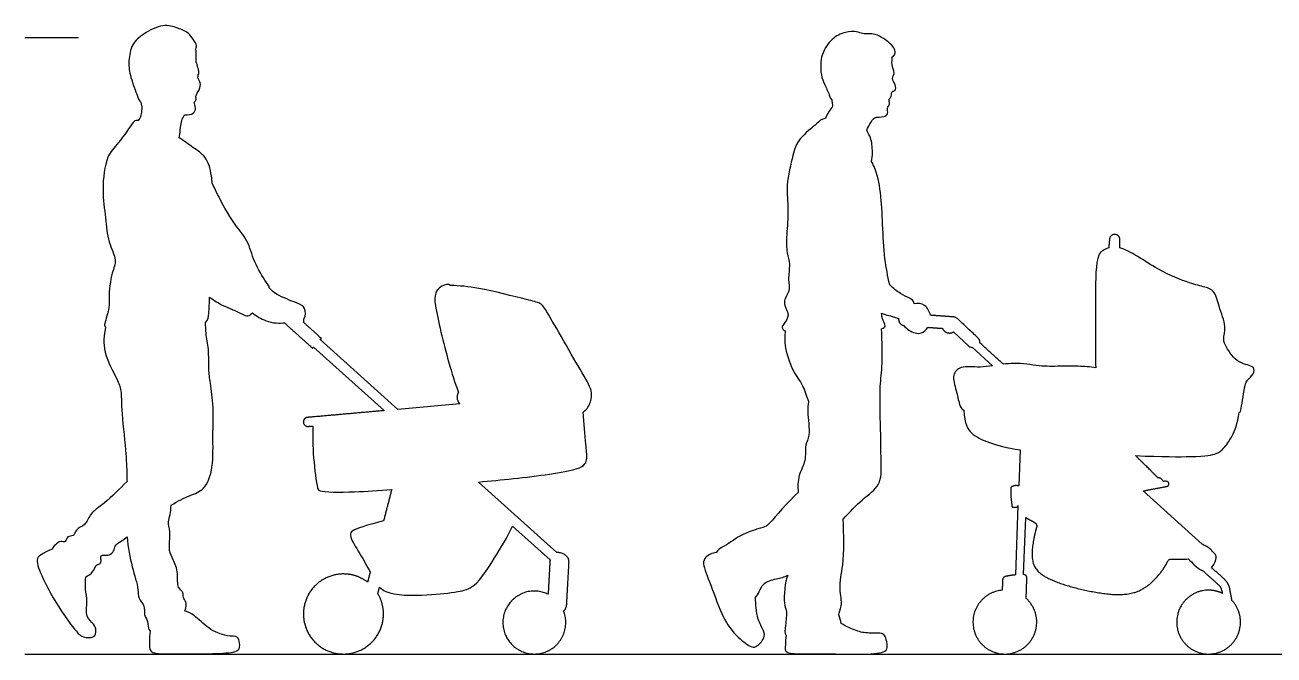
# Model space of a CAD drawing. Header units: millimetres. Extents: x 71.6 to 121.6, y 1.1 to 34.5.
# Drawn here: x 71.574 to 75.126, y 3.54 to 5.331 of the extents above; entities that cross this region are included whole.
import ezdxf

# ---------------------------------------------------------------- set-up
doc = ezdxf.new("R2010")
doc.units = ezdxf.units.MM

msp = doc.modelspace()

# ---------------------------------------------------------------- linework, layer by layer
for points in [[(71.5735, 5.295), (71.7259, 5.295)], [(74.2145, 4.4584), (74.2578, 4.4178)], [(72.3944, 4.4152), (72.5952, 4.2344)], [(72.6339, 4.2378), (72.4134, 4.4363)], [(74.2669, 4.4148), (74.3249, 4.3617)], [(72.8106, 4.2535), (72.6339, 4.2378)], [(74.4034, 4.1225), (74.3995, 4.0204)], [(73.0859, 3.8309), (72.8631, 4.0314)], [(74.9214, 3.8544), (74.7531, 4.006)], [(74.3974, 3.9642), (74.3901, 3.7673)], [(74.4133, 3.7681), (74.4193, 3.9307)], [(72.9603, 3.9057), (73.0668, 3.8098)], [(71.5735, 3.5424), (77.0599, 3.5424)]]:
    msp.add_lwpolyline(points)
for points, degree, knots in [([(72.0582, 5.2615), (72.0654, 5.2717), (72.0505, 5.2903), (72.0403, 5.3085), (72.0069, 5.3229), (71.9651, 5.3355), (71.9106, 5.3061), (71.8759, 5.2778), (71.8674, 5.2288), (71.8709, 5.1882), (71.8902, 5.137), (71.8983, 5.113), (71.9034, 5.1112)], 3, [-4.34718, -4.34718, -4.34718, -4.34718, -4.044977, -3.758869, -3.408131, -3.015596, -2.552891, -2.153047, -1.745983, -1.35651, -0.899944, -0.600833, -0.600833, -0.600833, -0.600833]), ([(74.0396, 5.2398), (74.0429, 5.2419), (74.0495, 5.2479), (74.0471, 5.2641), (74.0342, 5.2779), (73.9934, 5.31), (73.9561, 5.3033), (73.9388, 5.314), (73.9052, 5.3113), (73.8663, 5.2936), (73.8411, 5.2522), (73.8356, 5.2268), (73.8365, 5.1876), (73.8472, 5.1627), (73.8602, 5.1348), (73.8655, 5.1185), (73.8676, 5.1188)], 3, [-5.160478, -5.160478, -5.160478, -5.160478, -4.966713, -4.756421, -4.509673, -4.108536, -3.771816, -3.528096, -3.210627, -2.839514, -2.456053, -2.163278, -1.817799, -1.519135, -1.191993, -0.975417, -0.975417, -0.975417, -0.975417]), ([(72.0271, 5.0751), (72.0378, 5.0749), (72.0533, 5.0769), (72.0615, 5.0946), (72.0525, 5.1111), (72.0627, 5.119), (72.0567, 5.1293), (72.0712, 5.1462), (72.0743, 5.1668), (72.0624, 5.1815), (72.0697, 5.1954), (72.0666, 5.2044), (72.0616, 5.2225), (72.0597, 5.2285), (72.0611, 5.25), (72.0601, 5.2593), (72.0582, 5.2615)], 3, [0.736621, 0.736621, 0.736621, 0.736621, 1.005446, 1.236404, 1.467088, 1.644024, 1.815032, 2.074198, 2.329891, 2.563767, 2.771565, 2.949783, 3.191408, 3.343131, 3.615832, 3.769331, 3.769331, 3.769331, 3.769331]), ([(73.9674, 5.0308), (73.9701, 5.0393), (73.9795, 5.0545), (73.9887, 5.0702), (74.0157, 5.0682), (74.0296, 5.0772), (74.0241, 5.0954), (74.033, 5.1031), (74.0312, 5.1129), (74.0302, 5.1204), (74.0394, 5.1272), (74.0364, 5.1435), (74.0507, 5.1422), (74.0498, 5.1624), (74.0367, 5.1778), (74.0494, 5.1951), (74.0358, 5.2165), (74.0404, 5.234), (74.0396, 5.2398)], 3, [0, 0, 0, 0, 0.293656, 0.523444, 0.806689, 1.01578, 1.242032, 1.422945, 1.593772, 1.742176, 1.922468, 2.125868, 2.294579, 2.520856, 2.766438, 2.999199, 3.278204, 3.52251, 3.52251, 3.52251, 3.52251]), ([(73.8676, 5.1188), (73.8683, 5.116), (73.8695, 5.1105), (73.8698, 5.1017), (73.8693, 5.0974)], 3, [0, 0, 0, 0, 0.1642835, 0.3690275, 0.3690275, 0.3690275, 0.3690275]), ([(71.9034, 5.1112), (71.9066, 5.0994), (71.9052, 5.0737), (71.8986, 5.0637), (71.8954, 5.0589)], 3, [-0.5842103, -0.5842103, -0.5842103, -0.5842103, -0.2379476, 0, 0, 0, 0]), ([(73.8693, 5.0974), (73.8677, 5.096), (73.8625, 5.0888), (73.8529, 5.0747), (73.8505, 5.065)], 3, [-0.4243332, -0.4243332, -0.4243332, -0.4243332, -0.310947, 0, 0, 0, 0]), ([(71.8954, 5.0589), (71.8864, 5.0591), (71.8799, 5.0536), (71.8387, 4.991), (71.8031, 4.9596), (71.7912, 4.8601), (71.8037, 4.7841), (71.8079, 4.7149), (71.837, 4.6619), (71.8189, 4.6275), (71.8103, 4.5548), (71.8157, 4.5302), (71.7996, 4.4831), (71.7996, 4.475), (71.8028, 4.4727)], 3, [-7.554521, -7.554521, -7.554521, -7.554521, -7.367784, -6.877726, -6.461188, -5.899946, -5.377183, -4.89285, -4.464941, -4.107719, -3.621709, -3.308585, -2.910668, -2.732703, -2.732703, -2.732703, -2.732703]), ([(72.0123, 5.0099), (72.014, 5.0224), (72.0175, 5.0557), (72.0207, 5.0638), (72.0271, 5.0751)], 3, [8.8012192, 8.8012192, 8.8012192, 8.8012192, 9.1756955, 9.392881, 9.392881, 9.392881, 9.392881]), ([(73.8505, 5.065), (73.8379, 5.0633), (73.8258, 5.0488), (73.7715, 5.0083), (73.757, 4.9604), (73.7363, 4.8741), (73.7461, 4.8064), (73.739, 4.736), (73.7386, 4.6835), (73.7508, 4.651), (73.7419, 4.607), (73.752, 4.5738), (73.7228, 4.5425), (73.7534, 4.5062), (73.7294, 4.4809), (73.7249, 4.4677), (73.7319, 4.4627), (73.7358, 4.461)], 3, [-8.084907, -8.084907, -8.084907, -8.084907, -7.804733, -7.344159, -6.933466, -6.402122, -5.922321, -5.440116, -5.019718, -4.683851, -4.30158, -3.968653, -3.626334, -3.27073, -2.952891, -2.748979, -2.591982, -2.591982, -2.591982, -2.591982]), ([(72.1063, 4.88), (72.1056, 4.8874), (72.1019, 4.9183), (72.0909, 4.9574), (72.05, 4.9823), (72.0255, 5.0013), (72.0123, 5.0099)], 3, [1.317778, 1.317778, 1.317778, 1.317778, 1.446166, 1.875563, 2.256699, 2.648342, 2.648342, 2.648342, 2.648342]), ([(73.9812, 4.9429), (73.9844, 4.9587), (73.9836, 4.9929), (73.9775, 5.0143), (73.9674, 5.0308)], 3, [-2.1256752, -2.1256752, -2.1256752, -2.1256752, -1.7183401, -1.3542293, -1.3542293, -1.3542293, -1.3542293]), ([(74.0327, 4.5924), (74.027, 4.6169), (74.017, 4.6664), (74.0126, 4.7631), (74.0081, 4.8533), (73.9972, 4.9109), (73.9834, 4.9388), (73.9812, 4.9429)], 3, [-11.486105, -11.486105, -11.486105, -11.486105, -10.987863, -10.424068, -9.882736, -9.381663, -9.292012, -9.292012, -9.292012, -9.292012]), ([(72.2677, 4.5836), (72.2692, 4.5877), (72.2565, 4.6018), (72.2228, 4.6583), (72.2086, 4.7203), (72.1637, 4.7675), (72.1241, 4.8412), (72.1063, 4.88)], 3, [-2.379383, -2.379383, -2.379383, -2.379383, -2.141442, -1.681941, -1.232105, -0.741988, -0.201589, -0.201589, -0.201589, -0.201589]), ([(74.6555, 4.6972), (74.6388, 4.6908), (74.6178, 4.6776), (74.6185, 4.5629), (74.6173, 4.4653), (74.6188, 4.4481), (74.6165, 4.3854), (74.619, 4.3563)], 3, [8.023485, 8.023485, 8.023485, 8.023485, 8.35355, 9.030309, 9.651179, 9.939092, 10.502179, 10.502179, 10.502179, 10.502179]), ([(75.0264, 4.2288), (75.0303, 4.2305), (75.0331, 4.2427), (75.0418, 4.3071), (75.0484, 4.3211), (75.0689, 4.3372), (75.0716, 4.363), (75.0208, 4.3654), (74.99, 4.4141), (74.9793, 4.437), (74.9916, 4.4749), (74.9677, 4.5294), (74.9579, 4.5768), (74.9277, 4.5856), (74.8814, 4.5978), (74.7942, 4.6315), (74.7161, 4.6896), (74.6869, 4.6973)], 3, [2.101583, 2.101583, 2.101583, 2.101583, 2.300031, 2.772311, 3.012444, 3.29854, 3.541218, 3.92073, 4.354622, 4.639537, 4.986558, 5.439818, 5.830583, 6.129662, 6.523459, 7.099985, 7.747877, 7.747877, 7.747877, 7.747877]), ([(72.3663, 4.4942), (72.3731, 4.5057), (72.3705, 4.5294), (72.3517, 4.5391), (72.286, 4.5632), (72.2739, 4.5771), (72.2677, 4.5836)], 3, [-1.380119, -1.380119, -1.380119, -1.380119, -1.057909, -0.711678, -0.307664, 0, 0, 0, 0]), ([(72.7834, 4.5904), (72.7797, 4.5952), (72.7549, 4.5898), (72.7383, 4.5671), (72.7383, 4.5298), (72.7779, 4.3672), (72.7959, 4.3151), (72.8061, 4.2862)], 3, [-2.287041, -2.287041, -2.287041, -2.287041, -1.993125, -1.687741, -1.333194, -0.572307, 0, 0, 0, 0]), ([(73.1605, 4.2303), (73.173, 4.2383), (73.1837, 4.2587), (73.1869, 4.2963), (73.1518, 4.349), (73.0561, 4.5215), (73.0394, 4.5411), (72.9958, 4.5502), (72.8611, 4.5862), (72.8104, 4.5888), (72.7834, 4.5904)], 3, [2.309026, 2.309026, 2.309026, 2.309026, 2.644982, 2.975873, 3.457444, 4.275824, 4.559733, 4.928447, 5.616617, 6.143327, 6.143327, 6.143327, 6.143327]), ([(74.102, 4.5381), (74.1008, 4.5481), (74.087, 4.5548), (74.0627, 4.5661), (74.0441, 4.5811), (74.0327, 4.5924)], 3, [5.500105, 5.500105, 5.500105, 5.500105, 5.763937, 6.141266, 6.538519, 6.538519, 6.538519, 6.538519]), ([(72.0873, 4.485), (72.0952, 4.4925), (72.0956, 4.5131), (72.0989, 4.5415), (72.098, 4.5566)], 3, [-0.738603, -0.738603, -0.738603, -0.738603, -0.4292829, 0, 0, 0, 0]), ([(72.098, 4.5566), (72.1133, 4.5475), (72.137, 4.5313), (72.1595, 4.5246), (72.1936, 4.5074), (72.2061, 4.5007), (72.216, 4.5077), (72.2203, 4.5123)], 3, [0.8656502, 0.8656502, 0.8656502, 0.8656502, 1.0338257, 1.2061299, 1.3784342, 1.5507385, 1.6874001, 1.6874001, 1.6874001, 1.6874001]), ([(72.2203, 4.5123), (72.2261, 4.5076), (72.238, 4.499), (72.2742, 4.4815), (72.3056, 4.4834), (72.3113, 4.4839)], 3, [0, 0, 0, 0, 0.2717148, 0.6559332, 0.8148566, 0.8148566, 0.8148566, 0.8148566]), ([(74.1484, 4.5055), (74.1458, 4.5152), (74.1356, 4.5386), (74.112, 4.5396), (74.102, 4.5381)], 3, [1.8904293, 1.8904293, 1.8904293, 1.8904293, 2.2161002, 2.5330943, 2.5330943, 2.5330943, 2.5330943]), ([(71.9889, 3.9652), (72.009, 3.9775), (72.0428, 3.9942), (72.0875, 4.0085), (72.1109, 4.0758), (72.1064, 4.1644), (72.111, 4.2422), (72.1009, 4.3125), (72.095, 4.3523), (72.0974, 4.4084), (72.0873, 4.4529), (72.0873, 4.4746), (72.0873, 4.485)], 3, [-4.255215, -4.255215, -4.255215, -4.255215, -3.86556, -3.480609, -3.022967, -2.480199, -1.968105, -1.495266, -1.130552, -0.70621, -0.319833, 0, 0, 0, 0]), ([(72.3113, 4.4839), (72.3388, 4.4591), (72.3913, 4.4118), (72.3928, 4.4135), (72.3944, 4.4152)], 2, [0.6591568, 0.6591568, 0.6591568, 1.0197915, 1.0197915, 1.0312969, 1.0312969, 1.0312969]), ([(74.0091, 4.4669), (74.0166, 4.469), (74.0241, 4.4743), (74.0101, 4.4955), (74.01, 4.5035), (74.0094, 4.511)], 3, [-0.6988366, -0.6988366, -0.6988366, -0.6988366, -0.4996711, -0.2168621, 0, 0, 0, 0]), ([(74.0094, 4.511), (74.0218, 4.5056), (74.0509, 4.5013), (74.0516, 4.4968), (74.0583, 4.4965)], 3, [4.1456873, 4.1456873, 4.1456873, 4.1456873, 4.5217869, 4.7691349, 4.7691349, 4.7691349, 4.7691349]), ([(74.0731, 4.4763), (74.0768, 4.4715), (74.0907, 4.4584), (74.1218, 4.4485), (74.1355, 4.464), (74.1415, 4.4712)], 3, [0.4739753, 0.4739753, 0.4739753, 0.4739753, 0.6338111, 0.9576372, 1.1865093, 1.1865093, 1.1865093, 1.1865093]), ([(71.8028, 4.4727), (71.7981, 4.4491), (71.7929, 4.4006), (71.8356, 4.326), (71.8485, 4.2904), (71.8466, 4.2355), (71.8611, 4.1224), (71.8631, 4.0647), (71.8636, 4.0383), (71.8637, 4.0329)], 3, [0, 0, 0, 0, 0.485033, 1.003452, 1.34757, 1.762856, 2.377069, 2.86503, 2.995826, 2.995826, 2.995826, 2.995826]), ([(73.7358, 4.461), (73.7341, 4.4476), (73.7314, 4.4205), (73.7544, 4.3467), (73.7865, 4.3084), (73.7957, 4.2774), (73.8016, 4.2599)], 3, [0, 0, 0, 0, 0.365066, 0.860696, 1.273506, 1.648902, 1.648902, 1.648902, 1.648902]), ([(73.8999, 3.9257), (73.9194, 3.946), (73.9553, 3.9855), (74.0102, 4.0198), (74.0077, 4.0895), (74.0079, 4.1641), (74.0027, 4.296), (74.0126, 4.3564), (74.0115, 4.4309), (74.0091, 4.4669)], 3, [10.466924, 10.466924, 10.466924, 10.466924, 10.897971, 11.361792, 11.807443, 12.321, 12.970738, 13.43423, 14.03111, 14.03111, 14.03111, 14.03111]), ([(74.619, 4.3563), (74.6023, 4.3584), (74.5684, 4.3613), (74.5166, 4.3605), (74.4556, 4.3592), (74.4034, 4.3712), (74.3658, 4.3674), (74.3558, 4.3662)], 3, [-6.699302, -6.699302, -6.699302, -6.699302, -6.285626, -5.867762, -5.417693, -4.921779, -4.746911, -4.746911, -4.746911, -4.746911]), ([(74.3249, 4.3617), (74.313, 4.3601), (74.2776, 4.3558), (74.2362, 4.3641), (74.2075, 4.3355), (74.2227, 4.2919), (74.2297, 4.253), (74.2365, 4.2388), (74.2435, 4.236)], 3, [-4.565711, -4.565711, -4.565711, -4.565711, -4.35482, -3.924135, -3.604004, -3.219901, -2.848174, -2.585944, -2.585944, -2.585944, -2.585944]), ([(72.8631, 4.0314), (72.8956, 4.0343), (72.9952, 4.0437), (73.1367, 4.0626), (73.1672, 4.0802), (73.173, 4.1009), (73.1675, 4.141), (73.1636, 4.1998), (73.1605, 4.2303)], 3, [3.21833, 3.21833, 3.21833, 3.21833, 3.601271, 4.380535, 4.689592, 4.931117, 5.295162, 5.851492, 5.851492, 5.851492, 5.851492]), ([(73.8016, 4.2599), (73.8006, 4.2502), (73.7971, 4.232), (73.8083, 4.1627), (73.79, 4.138), (73.7964, 4.0903), (73.7708, 4.0514), (73.771, 4.0176), (73.7724, 4.0013)], 3, [-2.257885, -2.257885, -2.257885, -2.257885, -1.946641, -1.480659, -1.166751, -0.788001, -0.400963, 0, 0, 0, 0]), ([(74.7318, 4.1063), (74.8084, 4.1032), (74.9217, 4.1025), (74.9665, 4.1115), (74.981, 4.1249), (75.0072, 4.1584), (75.0213, 4.1971), (75.0264, 4.2288)], 3, [0.08411, 0.08411, 0.08411, 0.08411, 0.316043, 0.632087, 0.94813, 1.264173, 1.580216, 1.580216, 1.580216, 1.580216]), ([(72.3922, 4.1906), (72.3913, 4.1606), (72.3922, 4.1076), (72.4035, 4.0157), (72.4121, 4.0023), (72.4945, 4.0016), (72.5797, 4.0075), (72.6166, 4.0105)], 3, [0, 0, 0, 0, 0.550256, 1.087995, 1.280705, 1.855311, 2.273573, 2.273573, 2.273573, 2.273573]), ([(71.8637, 4.0329), (71.8428, 4.0122), (71.8029, 3.9714), (71.7569, 3.9428), (71.7473, 3.9068), (71.7163, 3.8991), (71.7143, 3.8747), (71.6921, 3.8803), (71.6909, 3.8573), (71.6736, 3.8657), (71.6608, 3.8532), (71.6518, 3.8451), (71.6508, 3.8403)], 3, [-11.982312, -11.982312, -11.982312, -11.982312, -11.456638, -11.051542, -10.730263, -10.436467, -10.197893, -9.977221, -9.759691, -9.557834, -9.321137, -9.119723, -9.119723, -9.119723, -9.119723]), ([(73.7724, 4.0013), (73.7436, 3.9749), (73.6924, 3.9147), (73.6791, 3.9029), (73.6117, 3.886), (73.5666, 3.8496), (73.5417, 3.8388), (73.5395, 3.8306)], 3, [4.54147, 4.54147, 4.54147, 4.54147, 5.15827, 5.414025, 5.878976, 6.34004, 6.648736, 6.648736, 6.648736, 6.648736]), ([(72.0283, 3.6653), (72.0333, 3.6767), (72.0329, 3.6909), (72.0218, 3.7025), (72.0263, 3.7186), (72.0042, 3.7307), (72.0111, 3.7722), (71.9955, 3.8111), (71.9807, 3.8357), (71.9889, 3.8893), (71.9785, 3.9187), (71.9871, 3.9342), (71.9882, 3.9558), (71.9889, 3.9652)], 3, [7.604737, 7.604737, 7.604737, 7.604737, 7.87465, 8.094511, 8.305713, 8.561775, 8.922614, 9.294355, 9.602059, 10.020654, 10.332931, 10.597696, 10.813775, 10.813775, 10.813775, 10.813775]), ([(72.5933, 3.9213), (72.5884, 3.9199), (72.5484, 3.9086), (72.5059, 3.8976), (72.4935, 3.8773), (72.5258, 3.83), (72.5464, 3.7917), (72.5553, 3.7752)], 3, [-4.924165, -4.924165, -4.924165, -4.924165, -4.854549, -4.345308, -4.119064, -3.676534, -3.286718, -3.286718, -3.286718, -3.286718]), ([(73.8945, 3.6292), (73.8956, 3.6374), (73.8817, 3.6541), (73.9002, 3.6762), (73.8866, 3.7368), (73.9039, 3.7981), (73.9029, 3.8824), (73.8999, 3.9257)], 3, [2.630223, 2.630223, 2.630223, 2.630223, 2.916527, 3.195564, 3.519627, 3.973305, 4.631379, 4.631379, 4.631379, 4.631379]), ([(71.7469, 3.7616), (71.7526, 3.7657), (71.762, 3.7684), (71.7678, 3.7804), (71.772, 3.784), (71.7754, 3.7975), (71.7838, 3.7962), (71.7915, 3.8038), (71.7888, 3.8145), (71.789, 3.8228), (71.7953, 3.824), (71.8029, 3.8228), (71.8139, 3.823), (71.8275, 3.8344), (71.8281, 3.8523), (71.8416, 3.8588), (71.859, 3.8712), (71.8644, 3.8752)], 3, [-7.621493, -7.621493, -7.621493, -7.621493, -7.416166, -7.213589, -7.073157, -6.875556, -6.724294, -6.55109, -6.362491, -6.209246, -6.050974, -6.050974, -5.82348, -5.592808, -5.373168, -5.084076, -4.970914, -4.970914, -4.970914, -4.970914]), ([(71.8644, 3.8752), (71.8663, 3.8446), (71.8766, 3.7921), (71.8973, 3.7283), (71.8944, 3.7005), (71.9163, 3.6804), (71.9104, 3.6534), (71.9249, 3.6371), (71.9224, 3.6138), (71.9291, 3.6074)], 3, [4.149925, 4.149925, 4.149925, 4.149925, 4.669795, 5.139629, 5.431555, 5.725404, 6.0103, 6.276896, 6.576603, 6.576603, 6.576603, 6.576603]), ([(72.5819, 3.7329), (72.5867, 3.7281), (72.614, 3.7078), (72.7185, 3.7089), (72.8027, 3.7183), (72.8564, 3.7315), (72.9113, 3.8193), (72.9452, 3.8748), (72.9603, 3.9057)], 3, [-2.907128, -2.907128, -2.907128, -2.907128, -2.743649, -2.114464, -1.570312, -1.161485, -0.588949, 0, 0, 0, 0]), ([(71.6508, 3.8403), (71.6406, 3.8373), (71.6229, 3.8263), (71.602, 3.815), (71.6214, 3.7589), (71.673, 3.6664), (71.7223, 3.6019), (71.7379, 3.59), (71.7721, 3.5864), (71.7773, 3.6108), (71.77, 3.6282), (71.7439, 3.6485), (71.7526, 3.6912), (71.7439, 3.7262), (71.7457, 3.75), (71.7469, 3.7616)], 3, [0, 0, 0, 0, 0.316182, 0.555367, 0.949646, 1.553322, 2.047522, 2.293209, 2.589912, 2.835135, 3.075416, 3.378945, 3.73369, 4.072724, 4.403287, 4.403287, 4.403287, 4.403287]), ([(73.5395, 3.8306), (73.5288, 3.83), (73.5074, 3.8196), (73.4993, 3.7969), (73.5261, 3.7359), (73.556, 3.6454), (73.5924, 3.5964), (73.6345, 3.5627), (73.6527, 3.5599), (73.6786, 3.5873), (73.6751, 3.6088), (73.6562, 3.6413), (73.6528, 3.6731), (73.651, 3.6934), (73.6509, 3.7034)], 3, [0, 0, 0, 0, 0.325475, 0.580482, 1.03927, 1.60845, 2.065608, 2.471932, 2.699625, 3.02877, 3.287821, 3.63486, 3.961681, 4.276692, 4.276692, 4.276692, 4.276692]), ([(74.881, 3.8126), (74.8874, 3.8069), (74.9056, 3.7902), (74.9119, 3.7836), (74.9232, 3.7791)], 3, [0.2596295, 0.2596295, 0.2596295, 0.2596295, 0.3116969, 0.4068257, 0.4068257, 0.4068257, 0.4068257]), ([(73.6509, 3.7034), (73.6591, 3.7107), (73.6689, 3.7479), (73.7087, 3.7553), (73.7335, 3.7611), (73.7425, 3.7667)], 3, [8.10971, 8.10971, 8.10971, 8.10971, 8.487949, 8.858638, 9.174767, 9.174767, 9.174767, 9.174767]), ([(73.7425, 3.7667), (73.7342, 3.7497), (73.7296, 3.6826), (73.7411, 3.6676), (73.7367, 3.6245), (73.7332, 3.6017), (73.7383, 3.5952)], 3, [0, 0, 0, 0, 0.433223, 0.679607, 1.054507, 1.352947, 1.352947, 1.352947, 1.352947]), ([(71.9291, 3.6074), (71.9277, 3.5973), (71.9286, 3.578), (71.9249, 3.5439), (71.9813, 3.5426), (72.0946, 3.5423), (72.163, 3.5455), (72.186, 3.5545), (72.1837, 3.5791), (72.1785, 3.5936), (72.1454, 3.5918), (72.0938, 3.6125), (72.0575, 3.6529), (72.0377, 3.6612), (72.0283, 3.6653)], 3, [0, 0, 0, 0, 0.316817, 0.602754, 0.986898, 1.617817, 2.091516, 2.338578, 2.600187, 2.803987, 3.109765, 3.539926, 3.95764, 4.273294, 4.273294, 4.273294, 4.273294]), ([(73.7383, 3.5952), (73.7365, 3.5864), (73.7367, 3.5693), (73.7326, 3.5455), (73.7805, 3.5414), (73.8709, 3.5444), (74.0226, 3.5387), (74.0272, 3.5653), (74.0219, 3.5884), (74.0142, 3.6043), (73.9723, 3.6), (73.9372, 3.6073), (73.9098, 3.6202), (73.8945, 3.6292)], 3, [0, 0, 0, 0, 0.298202, 0.532259, 0.874156, 1.465474, 2.146313, 2.375243, 2.652084, 2.87145, 3.224397, 3.578693, 3.959807, 3.959807, 3.959807, 3.959807])]:
    msp.add_open_spline(points, degree=degree, knots=knots)
for points, weights, degree, knots in [([(74.6869, 4.6973), (74.6871, 4.7085), (74.6873, 4.7197), (74.6881, 4.7345), (74.6733, 4.7353), (74.6584, 4.7361), (74.6576, 4.7213), (74.6565, 4.7092), (74.6555, 4.6972)], [1, 1, 1, 0.707106781187, 1, 0.707106781187, 1, 1, 1], 2, [-0.07585, -0.07585, -0.07585, 0, 0, 0.0790905, 0.0790905, 0.1581811, 0.1581811, 0.240184, 0.240184, 0.240184]), ([(74.0583, 4.4965), (74.0582, 4.4956), (74.0581, 4.4947), (74.0569, 4.4785), (74.0731, 4.4763)], [0.960622327992, 0.978772729574, 1, 0.71960452674, 0.976071065808], 2, [-1.49057928, -1.49057928, -1.49057928, -1.48389521, -1.48389521, -1.39560399, -1.39560399, -1.39560399]), ([(74.2892, 4.4271), (74.2898, 4.4353), (74.2838, 4.4409), (74.2548, 4.4681), (74.2257, 4.4953), (74.2206, 4.5002), (74.2135, 4.5007), (74.1809, 4.5031), (74.1484, 4.5055)], [0.855665333988, 0.835966834663, 1, 1, 1, 0.942760711028, 1, 1, 1], 2, [-2.137809, -2.137809, -2.137809, -2.0861581, -2.0861581, -2.0670911, -2.0670911, -2.0208718, -2.0208718, -1.8093414, -1.8093414, -1.8093414]), ([(74.1826, 4.4682), (74.1883, 4.4549), (74.2027, 4.4549), (74.2091, 4.4549), (74.2145, 4.4584)], [0.885805714094, 0.784827533581, 1, 0.89183242283, 0.863558977714], 2, [0.1467173, 0.1467173, 0.1467173, 0.2318991, 0.2318991, 0.2747201, 0.2747201, 0.2747201]), ([(72.8061, 4.2862), (72.8021, 4.2799), (72.8021, 4.2725), (72.8021, 4.2611), (72.8106, 4.2535)], [0.863669137584, 0.892042568923, 1, 0.843764570468, 0.854207697305], 2, [0.2192592, 0.2192592, 0.2192592, 0.2687971, 0.2687971, 0.3404882, 0.3404882, 0.3404882]), ([(72.5952, 4.2344), (72.4861, 4.2247), (72.377, 4.215), (72.3642, 4.2139), (72.3653, 4.2011), (72.3664, 4.1883), (72.3792, 4.1894), (72.3857, 4.19), (72.3922, 4.1906)], [1, 1, 1, 0.707106781187, 1, 0.707106781187, 1, 1, 1], 2, [0.9479248, 0.9479248, 0.9479248, 1.6844741, 1.6844741, 1.7522428, 1.7522428, 1.8200115, 1.8200115, 1.8637886, 1.8637886, 1.8637886]), ([(74.3995, 4.0204), (74.3864, 4.0232), (74.3769, 4.0161), (74.376, 3.9911), (74.3808, 3.9599), (74.3861, 3.9597), (74.3913, 3.9595)], [0.957969820952, 1, 1, 1, 1, 1, 1], 2, [0.197422, 0.197422, 0.197422, 0.2647436, 0.2647436, 0.4889532, 0.4889532, 0.5285085, 0.5285085, 0.5285085]), ([(74.7531, 4.006), (74.7871, 4.0125), (74.8204, 4.0189), (74.8282, 4.0204), (74.8267, 4.0281), (74.8252, 4.0359), (74.811, 4.0331)], [1, 1, 1, 0.707106781187, 1, 0.707106781187, 1], 2, [3.8853225, 3.8853225, 3.8853225, 4.1319727, 4.1319727, 4.1767867, 4.1767867, 4.2216007, 4.2216007, 4.2216007]), ([(74.811, 4.0331), (74.8035, 4.0442), (74.7974, 4.0431), (74.7968, 4.0429), (74.7962, 4.0428)], [1, 0.833086633983, 1, 1, 1], 2, [0.18674619, 0.18674619, 0.18674619, 0.24312585, 0.24312585, 0.25199331, 0.25199331, 0.25199331]), ([(74.4193, 3.9307), (74.4262, 3.9267), (74.4349, 3.9217), (74.4436, 3.9169), (74.4453, 3.916), (74.4498, 3.9136), (74.4519, 3.9088), (74.4505, 3.9039), (74.4494, 3.9001), (74.4424, 3.8732), (74.4268, 3.7956), (74.487, 3.7491), (74.6142, 3.7147), (74.747, 3.7026), (74.8068, 3.776), (74.8212, 3.8015), (74.8237, 3.8064), (74.8256, 3.8102), (74.8292, 3.8123), (74.8333, 3.8123), (74.8456, 3.8121), (74.8605, 3.8121), (74.881, 3.8126)], [1, 1, 1, 1, 1, 0.854308528653, 0.854308528653, 1, 1, 1, 1, 1, 1, 1, 1, 1, 1, 0.898012820783, 0.898012820783, 1, 1, 1, 1], 3, [-5.733486, -5.733486, -5.733486, -5.733486, -5.652112, -5.632283, -5.632283, -5.632283, -5.58406, -5.58406, -5.58406, -5.48653, -4.936598, -4.465982, -3.793667, -3.132786, -2.55576, -2.412435, -2.412435, -2.412435, -2.372324, -2.372324, -2.372324, -2.275749, -2.275749, -2.275749, -2.275749]), ([(73.0668, 3.8098), (73.0665, 3.8081), (73.0664, 3.8064), (73.0638, 3.7593), (73.0612, 3.7123)], [0.953352575689, 0.974446948233, 1, 1, 1], 2, [0.9676938, 0.9676938, 0.9676938, 0.9801971, 0.9801971, 1.2969216, 1.2969216, 1.2969216]), ([(73.1054, 3.6642), (73.1133, 3.6717), (73.1139, 3.6825), (73.1173, 3.7429), (73.1206, 3.8034), (73.1221, 3.8304), (73.0859, 3.8309)], [0.946975226561, 0.903479135457, 1, 1, 1, 0.707106781187, 0.896923465423], 2, [0.2175691, 0.2175691, 0.2175691, 0.2902717, 0.2902717, 0.718671, 0.718671, 0.869544, 0.869544, 0.869544]), ([(72.5479, 3.747), (72.5175, 3.77), (72.4792, 3.77), (72.3654, 3.77), (72.3654, 3.6562), (72.3654, 3.5424), (72.4792, 3.5424), (72.593, 3.5424), (72.593, 3.6562)], [0.857573346646, 0.877816715465, 1, 0.707106781187, 1, 0.707106781187, 1, 0.707106781187, 1], 2, [0.350287, 0.350287, 0.350287, 0.601, 0.601, 1.202, 1.202, 1.803, 1.803, 2.404001, 2.404001, 2.404001]), ([(74.3901, 3.7673), (74.3756, 3.766), (74.3619, 3.7629), (74.3539, 3.7612), (74.3536, 3.753), (74.3531, 3.7383), (74.3525, 3.7236)], [1, 1, 1, 0.791986031434, 1, 1, 1], 2, [-0.9495173, -0.9495173, -0.9495173, -0.8499148, -0.8499148, -0.8029122, -0.8029122, -0.7030453, -0.7030453, -0.7030453]), ([(74.4207, 3.7006), (74.4217, 3.7299), (74.4227, 3.7591), (74.4228, 3.7627), (74.4203, 3.7654), (74.4178, 3.768), (74.4142, 3.7681), (74.4137, 3.7681), (74.4133, 3.7681)], [1, 1, 1, 0.922135459797, 1, 0.922135459797, 1, 1, 1], 2, [-1.2558092, -1.2558092, -1.2558092, -1.0766426, -1.0766426, -1.0533079, -1.0533079, -1.0299731, -1.0299731, -1.0269551, -1.0269551, -1.0269551]), ([(74.9232, 3.7791), (74.946, 3.7586), (74.9688, 3.738), (74.9755, 3.732), (74.9787, 3.7149)], [1, 1, 1, 0.947566662699, 1], 2, [-2.8540183, -2.8540183, -2.8540183, -2.6260598, -2.6260598, -2.5337673, -2.5337673, -2.5337673]), ([(75.006, 3.6948), (75.0029, 3.7112), (74.9998, 3.7275), (74.9967, 3.744), (74.9842, 3.7552), (74.9661, 3.7715), (74.9481, 3.7878)], [1, 1, 1, 0.947566662699, 1, 1, 1], 2, [-7.0961598, -7.0961598, -7.0961598, -6.9835868, -6.9835868, -6.8994994, -6.8994994, -6.7346155, -6.7346155, -6.7346155]), ([(73.0612, 3.7123), (72.9946, 3.7448), (72.9503, 3.6854), (72.906, 3.6259), (72.9562, 3.5714), (73.0063, 3.5168), (73.0693, 3.5559), (73.1322, 3.5951), (73.1054, 3.6642)], [1, 0.769978110686, 1, 0.769978110686, 1, 0.769978110686, 1, 0.769978110686, 1], 2, [0.335924, 0.335924, 0.335924, 0.75213, 0.75213, 1.168335, 1.168335, 1.584541, 1.584541, 2.000746, 2.000746, 2.000746]), ([(74.3525, 3.7236), (74.2694, 3.7166), (74.2694, 3.6332), (74.2694, 3.5424), (74.3601, 3.5424), (74.4508, 3.5424), (74.4508, 3.6332)], [0.967879390669, 0.724159978558, 1, 0.707106781187, 1, 0.707106781187, 1], 2, [0.510609, 0.510609, 0.510609, 0.965031, 0.965031, 1.447546, 1.447546, 1.930061, 1.930061, 1.930061]), ([(74.9787, 3.7149), (74.9601, 3.7239), (74.9395, 3.7239), (74.8488, 3.7239), (74.8488, 3.6332), (74.8488, 3.5424), (74.9395, 3.5424), (75.0302, 3.5424), (75.0302, 3.6332)], [0.878409079657, 0.913886063233, 1, 0.707106781187, 1, 0.707106781187, 1, 0.707106781187, 1], 2, [0.34065, 0.34065, 0.34065, 0.482515, 0.482515, 0.965031, 0.965031, 1.447546, 1.447546, 1.930061, 1.930061, 1.930061])]:
    msp.add_rational_spline(points, weights, degree=degree, knots=knots)
for points, degree in [([(72.3661, 4.4849), (72.3666, 4.4881), (72.3667, 4.4912), (72.3663, 4.4942)], 3), ([(72.4164, 4.4397), (72.3875, 4.4657), (72.3661, 4.4849)], 2), ([(74.1415, 4.4712), (74.1621, 4.4697), (74.1826, 4.4682)], 2), ([(72.4134, 4.4363), (72.4149, 4.438), (72.4164, 4.4397)], 2), ([(74.2578, 4.4178), (74.2618, 4.414), (74.2646, 4.4136), (74.2669, 4.4148)], 3), ([(74.3558, 4.3662), (74.3222, 4.3969), (74.2892, 4.4271)], 2), ([(74.2435, 4.236), (74.2465, 4.1959), (74.26, 4.1683), (74.3124, 4.1427), (74.3641, 4.1287), (74.4034, 4.1225)], 3), ([(74.7962, 4.0428), (74.77, 4.0687), (74.7318, 4.1063)], 2), ([(72.6166, 4.0105), (72.6049, 3.9659), (72.5933, 3.9213)], 2), ([(74.9481, 3.7878), (74.9593, 3.8015), (74.962, 3.819), (74.9592, 3.8259), (74.9492, 3.8356), (74.9357, 3.8487), (74.9214, 3.8544)], 3), ([(72.5553, 3.7752), (72.5516, 3.7611), (72.5479, 3.747)], 2), ([(72.5771, 3.7144), (72.5795, 3.7236), (72.5819, 3.7329)], 2)]:
    msp.add_open_spline(points, degree=degree)
for points, weights in [([(74.3913, 3.9595), (74.3963, 3.9593), (74.3974, 3.9642)], [1, 0.743718433538, 0.935929608385]), ([(72.593, 3.6562), (72.593, 3.6875), (72.5771, 3.7144)], [1, 0.897884304342, 0.866972819843]), ([(74.4508, 3.6332), (74.4508, 3.6736), (74.4207, 3.7006)], [1, 0.844116540721, 0.854161490268]), ([(75.0302, 3.6332), (75.0302, 3.6687), (75.006, 3.6948)], [1, 0.860236771975, 0.853858399954])]:
    msp.add_rational_spline(points, weights, degree=2)

doc.saveas('drawing.dxf')
